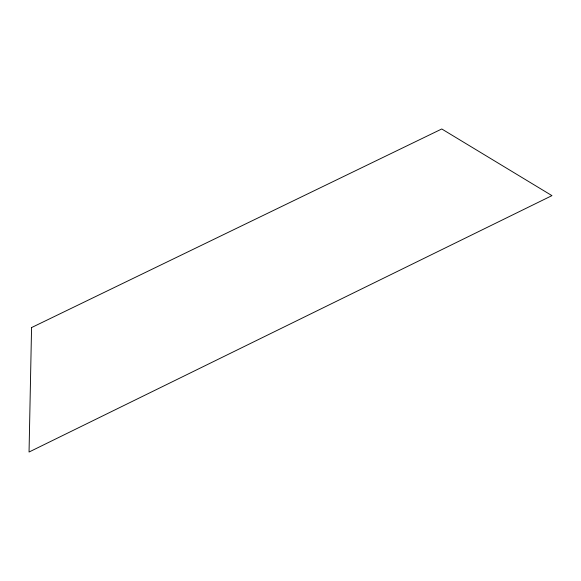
<?xml version="1.0" encoding="UTF-8"?>
<svg xmlns="http://www.w3.org/2000/svg" width="581" height="581" viewBox="0 0 581 581"><rect width="100%" height="100%" fill="white"/><g stroke="black" fill="none" stroke-linecap="round" stroke-linejoin="round"><path stroke-width="0.87" d="M31.563 327.568L29.05 452.025L551.95 195.63L441.771 128.975L31.563 327.568"/></g></svg>
